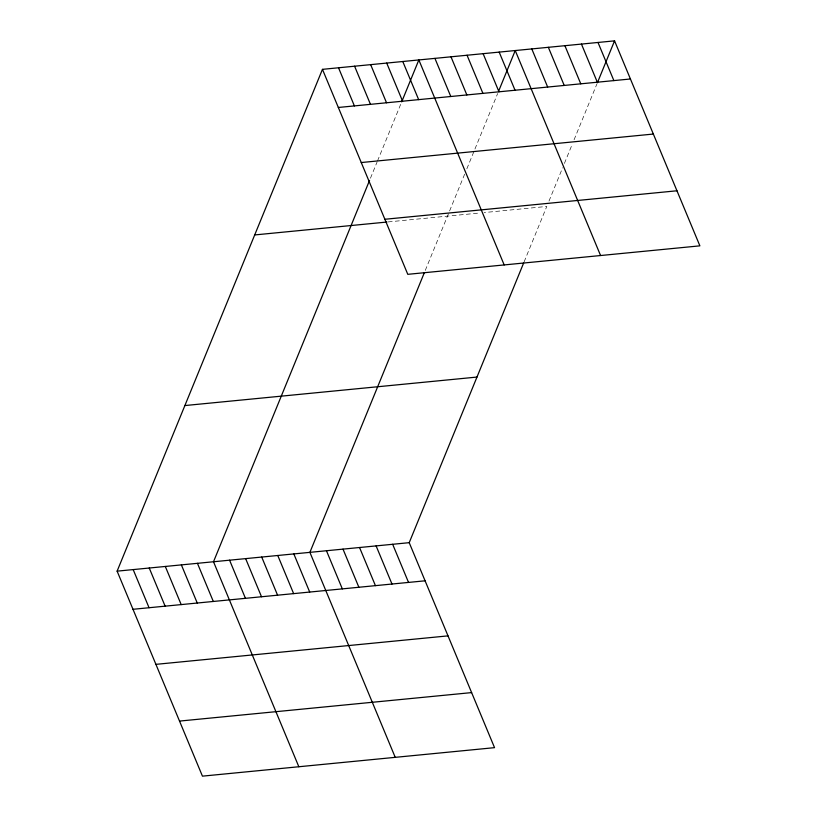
<?xml version="1.0" encoding="UTF-8"?>
<svg xmlns="http://www.w3.org/2000/svg" width="817" height="817" viewBox="0 0 817 817"><rect width="100%" height="100%" fill="white"/><g stroke="black" fill="none" stroke-linecap="round" stroke-linejoin="round"><path stroke-width="0.61" stroke-dasharray="4.08 3.06" d="M370.448 178.229L377.046 162.093M377.485 161.02L401.249 102.952M425.269 270.427L464.638 174.195M466.844 168.823L497.645 93.546M524.126 261.849L546.787 206.446L484.134 212.563M548.993 201.074L562.637 167.74M564.394 163.441L572.308 144.078M574.075 139.778L596.951 83.865M388.157 221.918L479.405 213.023"/><path stroke-width="1.23" d="M523.666 262.951L409.215 542.672L494.54 747.657L202.442 776.15L117.117 571.154L322.46 69.343L614.558 40.85L699.883 245.846L407.785 274.328L322.46 69.343M369.57 180.373L213.503 561.759L298.838 766.744M401.688 101.88L418.845 59.937L504.181 264.933M424.36 272.643L309.898 552.353L395.234 757.349M498.523 91.402L515.241 50.531L600.577 255.527M597.39 82.783L614.558 40.85M338.33 107.476L630.428 78.983M361.257 162.542L653.355 134.049M384.868 219.273L676.966 190.78M254.7 234.939L386.921 222.04M184.877 405.559L476.975 377.066M117.117 571.154L409.215 542.672M132.987 609.298L425.085 580.805M155.914 664.354L448.012 635.871M179.526 721.084L471.623 692.602M598.003 42.464L613.873 80.607M581.449 44.077L597.329 82.221M564.894 45.691L580.775 83.834M548.35 47.304L564.22 85.448M531.796 48.918L547.666 87.062M499.177 52.104L515.047 90.238M483.113 53.667L498.983 91.81M467.048 55.239L482.918 93.373M450.984 56.802L466.854 94.946M434.92 58.375L450.79 96.508M402.781 61.51L418.661 99.643M386.717 63.072L402.597 101.206M370.652 64.635L386.533 102.779M354.588 66.208L370.469 104.341M338.524 67.77L354.394 105.914M392.66 544.285L408.531 582.419M376.106 545.899L391.986 584.032M359.551 547.513L375.432 585.646M343.007 549.126L358.877 587.26M326.453 550.74L342.323 588.873M293.834 553.926L309.704 592.059M277.77 555.489L293.64 593.622M261.706 557.051L277.576 595.195M245.641 558.624L261.511 596.757M229.577 560.186L245.447 598.33M197.438 563.322L213.319 601.465M181.374 564.894L197.254 603.028M165.31 566.457L181.19 604.59M149.245 568.019L165.126 606.163M133.181 569.592L149.051 607.725"/></g></svg>
